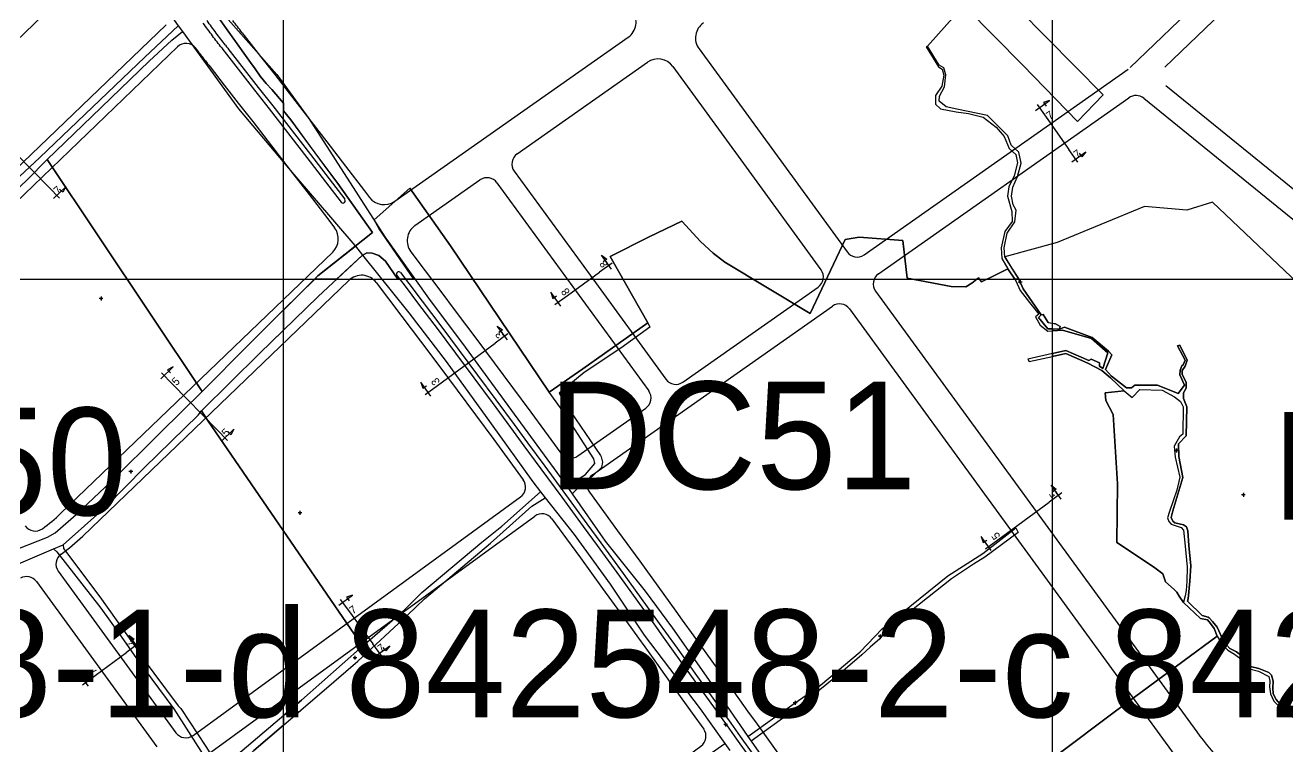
# Model space of a CAD drawing. Extents: x 548357 to 553070, y 1834500 to 1842500.
# Drawn here: x 548832 to 549653, y 1841196 to 1841665 of the extents above; entities that cross this region are included whole.
import ezdxf

# ---------------------------------------------------------------- set-up
doc = ezdxf.new("R2010")
doc.units = 0
for name, color, linetype in [('Level 10', 7, 'Continuous'), ('Level 11', 7, 'Continuous'), ('Level 13', 7, 'Continuous'), ('Level 2', 7, 'Continuous'), ('Level 30', 7, 'Continuous'), ('Level 52', 7, 'Continuous'), ('Level 55', 7, 'Continuous'), ('Level 61', 7, 'Continuous'), ('Level 62', 7, 'Continuous')]:
    doc.layers.add(name, color=color, linetype=linetype)

msp = doc.modelspace()

# ---------------------------------------------------------------- linework, layer by layer
at = {"layer": 'Level 10'}
for p, q in [((548931.44, 1841664.87), (548934.16, 1841661.13)), ((549046.71, 1841521.54), (549051.41, 1841515.65)), ((549184.27, 1841365.25), (549187.67, 1841360.36)), ((549167.14, 1841361.68), (549170.16, 1841357.84)), ((548850.36, 1841324.58), (548856.61, 1841327.19)), ((549332.69, 1841224.36), (549332.75, 1841224.4)), ((549287.01, 1841197.97), (549290.26, 1841193.39)), ((549301.89, 1841202.54), (549303.98, 1841199.56))]:
    msp.add_line(p, q, dxfattribs=at)
for points in [[(548920.56, 1841973.43), (548905.61, 1841948.31), (548883.12, 1841891.22), (548875.48, 1841841.54), (548856.48, 1841773.43), (548858.73, 1841763.49), (548874.21, 1841755.16), (548908.47, 1841712.77), (548928.83, 1841668.45), (548931.44, 1841664.87)], [(548960.63, 1841672.63), (548965.71, 1841667.06), (548995.62, 1841633.22), (549016.37, 1841604.45), (549065.87, 1841527.65), (549094.23, 1841487.71), (549118.19, 1841455.78), (549184.27, 1841365.25)], [(548718.4, 1841458.04), (548724.41, 1841463.05), (548755.73, 1841494.17), (548784.94, 1841525.38), (548798.26, 1841538.75), (548811.81, 1841551.71), (548841.43, 1841579.23), (548895.29, 1841630.46), (548909.68, 1841644.34), (548931.44, 1841664.87)], [(548721.96, 1841454.56), (548725.86, 1841459.69), (548741.67, 1841475.27), (548759.8, 1841492.47), (548783.5, 1841516.86), (548796.98, 1841531.49), (548816.58, 1841548.82), (548833.27, 1841564.56), (548846.16, 1841577.78), (548875.3, 1841605.8), (548912.56, 1841641.89), (548927.35, 1841655.48), (548934.16, 1841661.13)], [(548934.16, 1841661.13), (548970.73, 1841610.9), (549006.75, 1841568.1), (549046.38, 1841521.95), (549046.71, 1841521.54)], [(549477.89, 1841500.37), (549468.99, 1841514.44), (549468.53, 1841520.3), (549470.6, 1841529.98), (549475.53, 1841537.3), (549476.42, 1841545), (549474.55, 1841548.42), (549473.33, 1841554.11), (549474.29, 1841559.88), (549477.19, 1841566.77), (549479.55, 1841575.46), (549478.23, 1841582.52), (549473.23, 1841587.13), (549470.92, 1841593.26), (549464.33, 1841600.08), (549457.66, 1841606.49), (549437.83, 1841610.52), (549430.83, 1841612.14), (549426.34, 1841615.87), (549426.62, 1841619.16), (549429.89, 1841625.23), (549430.66, 1841632.86), (549429.3, 1841637.55), (549426.36, 1841639.13), (549418.84, 1841651.59), (549417.95, 1841651.05), (549425.79, 1841638.06), (549428.28, 1841636.72), (549429.42, 1841632.78), (549428.08, 1841625.48), (549423.87, 1841619.41), (549423.96, 1841613.95), (549427.3, 1841610.91), (549437.39, 1841608.77), (549445.41, 1841607.74), (549454.94, 1841605.42), (549463.33, 1841598.97), (549468.68, 1841592.79), (549471.95, 1841585.11), (549476.11, 1841581.02), (549477.34, 1841575.78), (549475.14, 1841567.33), (549471.64, 1841560.06), (549470.86, 1841554.07), (549473.63, 1841544.06), (549473.78, 1841537.57), (549469.06, 1841531.08), (549466.63, 1841520.34), (549467.1, 1841513.36), (549470.88, 1841506.78), (549475.56, 1841500), (549476.26, 1841498.98), (549478.99, 1841492.65), (549485.09, 1841484.78), (549491.06, 1841477.28), (549488.9, 1841475.59), (549492.1, 1841470.12), (549496.91, 1841466.08), (549500, 1841466.34), (549506.45, 1841466.87), (549525.29, 1841461.37), (549536.06, 1841452.1), (549532.81, 1841441.97), (549530.53, 1841443.48), (549530.49, 1841445.62), (549525.17, 1841447.96), (549523.58, 1841447.07), (549508.72, 1841453.52), (549500, 1841451.55), (549483.99, 1841447.94), (549484.83, 1841446.46), (549500, 1841449.8), (549508.69, 1841451.71), (549522.92, 1841445.4), (549532.01, 1841440.63), (549537.76, 1841435.87), (549546.54, 1841427.36), (549551.88, 1841423.04), (549556.84, 1841428.13), (549571.3, 1841427.7), (549579.42, 1841423.37), (549583.34, 1841420.38), (549585.06, 1841417.04), (549584.82, 1841399.11), (549582.7, 1841397.43), (549579.18, 1841391.42), (549579.72, 1841384.12), (549582.77, 1841371.18), (549580.9, 1841362.69), (549576.11, 1841348.77), (549574.87, 1841344.81), (549575.68, 1841342.28), (549577.13, 1841340.53), (549583.66, 1841338.37), (549585.32, 1841336.72), (549586.39, 1841326.35), (549587.56, 1841312.64), (549587.49, 1841303.6), (549587.06, 1841297.46), (549586.24, 1841294.09), (549585.43, 1841290.67), (549585.12, 1841289.75), (549596.22, 1841279.32), (549600.83, 1841278.43), (549602.72, 1841276.01), (549605.18, 1841272.66), (549607.03, 1841267.79), (549609.75, 1841263.4), (549614, 1841258.76), (549618.42, 1841256.17), (549621, 1841254.07), (549627.22, 1841246.7), (549633.99, 1841245.1), (549640.73, 1841241.49), (549641.38, 1841238.42), (549641.13, 1841234.77), (549641.8, 1841230.31), (549643.87, 1841225.59), (549648.96, 1841220.39), (549652.73, 1841218.43), (549663.29, 1841209.12)], [(548821.11, 1841322.13), (548846.55, 1841332.08), (548851.37, 1841334.99), (548865.22, 1841346.95), (548887.74, 1841368.12), (548919.87, 1841400.37), (548947, 1841426.87), (548977.16, 1841457.38), (549022.37, 1841502.1), (549046.71, 1841521.54)], [(548856.61, 1841327.19), (548884.31, 1841351.97), (548909.64, 1841377.47), (548944.35, 1841411.58), (548946.67, 1841414.35), (548984.33, 1841451.55), (549022.38, 1841488.67), (549051.02, 1841515.43), (549051.41, 1841515.65)], [(549051.41, 1841515.65), (549081.37, 1841478.16), (549105.64, 1841446.41), (549135.01, 1841405.98), (549162.09, 1841368.09), (549167.14, 1841361.68)], [(549477.89, 1841500.37), (549478.07, 1841500), (549481.06, 1841493.69)], [(549477.89, 1841500.37), (549478.07, 1841500), (549481.06, 1841493.69)], [(549481.06, 1841493.69), (549492.72, 1841476.71), (549490.96, 1841475), (549496.96, 1841467.75), (549500, 1841467.62), (549504.63, 1841467.43), (549507.81, 1841468.84), (549525.9, 1841462.08), (549536.55, 1841453.12), (549538.67, 1841450.69), (549534.43, 1841441.24), (549538.43, 1841437.01), (549548.05, 1841429.3), (549551.31, 1841429.36), (549553.51, 1841431.06), (549568.34, 1841431.07), (549581.85, 1841425.55), (549585.87, 1841431.16), (549582.83, 1841437.78), (549583.03, 1841440.72), (549584.12, 1841443.6), (549584.91, 1841444.21), (549586.21, 1841447.42), (549581.31, 1841456.56), (549582.91, 1841457.14), (549587.54, 1841447.28), (549586.32, 1841443.48), (549584.45, 1841440.5), (549584.39, 1841437.93), (549586.96, 1841433), (549586.89, 1841429.15), (549585.15, 1841426), (549585.31, 1841422.46), (549587.41, 1841417.01), (549586.87, 1841398.14), (549581.98, 1841392.94), (549582.21, 1841384.64), (549584.7, 1841370.98), (549578.34, 1841349.28), (549577.13, 1841344.91), (549578.29, 1841342.54), (549579.68, 1841341.45), (549585.23, 1841340.24), (549587.26, 1841338.86), (549588, 1841336.36), (549588.74, 1841326.65), (549589.93, 1841313.52), (549589.39, 1841303.48), (549588.16, 1841291.97), (549587.82, 1841290.44), (549597.29, 1841281.13), (549601.28, 1841280.07), (549601.9, 1841279.78), (549604.12, 1841277.4), (549607.12, 1841273.62), (549611.5, 1841264.06), (549615.42, 1841259.85), (549619.65, 1841257.69), (549622.45, 1841255.38), (549628.82, 1841248.13), (549634.23, 1841246.71), (549640.75, 1841244.21), (549642.5, 1841242.51), (549643.43, 1841238.48), (549643.3, 1841234.15), (549643.56, 1841230.27), (549645.58, 1841226.49), (549650.01, 1841221.2), (549653.26, 1841220.2)], [(549184.27, 1841365.25), (549196.24, 1841372.9), (549202.44, 1841380.04), (549201.73, 1841383.2), (549182.99, 1841412.44), (549172.68, 1841426.44), (549194.64, 1841441.74), (549236.8, 1841471.52), (549238.08, 1841468.86), (549219.34, 1841455.19), (549195.54, 1841439.36), (549179.18, 1841425.84), (549186.49, 1841414.01), (549206.17, 1841385.24), (549206.57, 1841384.53), (549207.38, 1841380.86), (549206.8, 1841377.57), (549198.24, 1841369.4), (549190.21, 1841362.98), (549187.67, 1841360.36)], [(548958.7, 1841181.28), (549011.65, 1841226.06), (549051.22, 1841261.29), (549078.72, 1841284.83), (549089.99, 1841296.21), (549128.9, 1841328.97), (549141.95, 1841339.31), (549167.14, 1841361.68)], [(548960.67, 1841173.4), (548980.64, 1841193.29), (549003.04, 1841212.41), (549014.55, 1841222.48), (549024.81, 1841231.25), (549048.25, 1841251.56), (549080.48, 1841281.52), (549091.65, 1841292.07), (549134.46, 1841328.21), (549161.52, 1841352.28), (549170.16, 1841357.84)], [(549170.16, 1841357.84), (549188.96, 1841333.97), (549212.36, 1841301.58), (549234.5, 1841268.49), (549234.48, 1841268.48), (549270.97, 1841220.6), (549287.01, 1841197.97)], [(549187.67, 1841360.36), (549209.07, 1841329.57), (549235.24, 1841297.09), (549252.95, 1841272.88), (549279.39, 1841235.2), (549301.38, 1841203.26), (549301.89, 1841202.54)], [(549332.75, 1841224.4), (549349.1, 1841235.84), (549374.86, 1841257.68), (549389.31, 1841272.46), (549432.05, 1841307.08), (549454.69, 1841321.51), (549476.09, 1841338.2), (549477.76, 1841335.18), (549456, 1841319.22), (549448.71, 1841314.54), (549434.37, 1841305.02), (549391.72, 1841271.28), (549387.78, 1841266.09), (549381.55, 1841260.52), (549376.14, 1841255.68), (549362.17, 1841243.75), (549344.45, 1841229.39), (549336.1, 1841222.64), (549334.55, 1841221.38), (549331.5, 1841219.33), (549303.98, 1841199.56)], [(548512.43, 1841228.12), (548555.24, 1841232.57), (548579.85, 1841232.26), (548601.82, 1841235.12), (548649.45, 1841237.34), (548695.51, 1841239.04), (548720.42, 1841248.75), (548751.64, 1841269.16), (548805.07, 1841305.84), (548822.99, 1841312.9), (548850.36, 1841324.58)], [(548850.36, 1841324.58), (548852.53, 1841322.68), (548881.06, 1841285.94), (548894.35, 1841267.47), (548904.34, 1841253.29), (548928.69, 1841220.56), (548949.26, 1841188.28), (548955.05, 1841176.18)], [(548856.61, 1841327.19), (548856.77, 1841324.88), (548880.44, 1841293.35), (548906.42, 1841256.66), (548907.95, 1841253.94), (548931.52, 1841222.5), (548933.21, 1841220.82), (548949.48, 1841196.06), (548958.7, 1841181.28)], [(549301.89, 1841202.54), (549319.4, 1841215.06), (549332.69, 1841224.36)], [(549332.69, 1841224.36), (549332.69, 1841224.35), (549332.75, 1841224.4)], [(549049.01, 1841031.57), (549077.2, 1841051.84), (549088.48, 1841059.04), (549105.22, 1841070.27), (549129.05, 1841087.31), (549154.54, 1841104.46), (549180.43, 1841123.11), (549287.01, 1841197.97)], [(549303.98, 1841199.56), (549317.57, 1841180.2), (549346.39, 1841145.19), (549360.8, 1841121.36), (549398.77, 1841067.96), (549434.55, 1841016.72), (549487.98, 1840943.83), (549493.26, 1840936.78), (549497.13, 1840931.39), (549508.39, 1840916.08), (549558.64, 1840850.08), (549590.49, 1840810), (549641.64, 1840748.24), (549643.73, 1840750), (549646.96, 1840746.18), (549644.94, 1840744.38), (549669.51, 1840714.88)]]:
    msp.add_lwpolyline(points, dxfattribs=at)
at = {"layer": 'Level 11'}
for p, q in [((549478.38, 1841498.02), (549477.76, 1841498.02)), ((549479.01, 1841498.65), (549478.38, 1841498.02)), ((549478.38, 1841498.02), (549479.01, 1841497.4)), ((549479.01, 1841499.27), (549479.01, 1841498.65)), ((549479.63, 1841498.02), (549479.01, 1841498.65)), ((549479.01, 1841497.4), (549479.63, 1841498.02)), ((549479.01, 1841497.4), (549479.01, 1841496.77)), ((549480.26, 1841498.02), (549479.63, 1841498.02)), ((548880.68, 1841487.44), (548880.06, 1841487.44)), ((548881.31, 1841488.07), (548880.68, 1841487.44)), ((548880.68, 1841487.44), (548881.31, 1841486.82)), ((548881.31, 1841488.69), (548881.31, 1841488.07)), ((548881.93, 1841487.44), (548881.31, 1841488.07)), ((548881.31, 1841486.82), (548881.93, 1841487.44)), ((548881.31, 1841486.82), (548881.31, 1841486.19)), ((548882.56, 1841487.44), (548881.93, 1841487.44)), ((549182.23, 1841415.94), (549181.61, 1841415.94)), ((549182.86, 1841416.56), (549182.23, 1841415.94)), ((549182.23, 1841415.94), (549182.86, 1841415.31)), ((549182.86, 1841417.19), (549182.86, 1841416.56)), ((549183.48, 1841415.94), (549182.86, 1841416.56)), ((549182.86, 1841415.31), (549183.48, 1841415.94)), ((549182.86, 1841415.31), (549182.86, 1841414.69)), ((549184.11, 1841415.94), (549183.48, 1841415.94)), ((549580.12, 1841388.57), (549579.5, 1841388.57)), ((549580.75, 1841389.2), (549580.12, 1841388.57)), ((549580.12, 1841388.57), (549580.75, 1841387.95)), ((549580.75, 1841389.82), (549580.75, 1841389.2)), ((549581.37, 1841388.57), (549580.75, 1841389.2)), ((549580.75, 1841387.95), (549581.37, 1841388.57)), ((549580.75, 1841387.95), (549580.75, 1841387.32)), ((549582, 1841388.57), (549581.37, 1841388.57)), ((548900.09, 1841374.83), (548899.47, 1841374.83)), ((548900.72, 1841375.45), (548900.09, 1841374.83)), ((548900.09, 1841374.83), (548900.72, 1841374.2)), ((548900.72, 1841376.08), (548900.72, 1841375.45)), ((548901.34, 1841374.83), (548900.72, 1841375.45)), ((548900.72, 1841374.2), (548901.34, 1841374.83)), ((548900.72, 1841374.2), (548900.72, 1841373.58)), ((548901.97, 1841374.83), (548901.34, 1841374.83)), ((549623.53, 1841359.68), (549622.91, 1841359.68)), ((549624.16, 1841360.3), (549623.53, 1841359.68)), ((549623.53, 1841359.68), (549624.16, 1841359.05)), ((549624.16, 1841360.93), (549624.16, 1841360.3)), ((549624.78, 1841359.68), (549624.16, 1841360.3)), ((549624.16, 1841359.05), (549624.78, 1841359.68)), ((549624.16, 1841359.05), (549624.16, 1841358.43)), ((549625.41, 1841359.68), (549624.78, 1841359.68)), ((549010, 1841348.04), (549009.38, 1841348.04)), ((549010.63, 1841348.66), (549010, 1841348.04)), ((549010, 1841348.04), (549010.63, 1841347.41)), ((549010.63, 1841349.29), (549010.63, 1841348.66)), ((549011.25, 1841348.04), (549010.63, 1841348.66)), ((549010.63, 1841347.41), (549011.25, 1841348.04)), ((549010.63, 1841347.41), (549010.63, 1841346.79)), ((549011.88, 1841348.04), (549011.25, 1841348.04)), ((549387.27, 1841267.69), (549386.65, 1841267.69)), ((549387.9, 1841268.31), (549387.27, 1841267.69)), ((549387.27, 1841267.69), (549387.9, 1841267.06)), ((549387.9, 1841268.94), (549387.9, 1841268.31)), ((549388.52, 1841267.69), (549387.9, 1841268.31)), ((549387.9, 1841267.06), (549388.52, 1841267.69)), ((549387.9, 1841267.06), (549387.9, 1841266.44)), ((549389.15, 1841267.69), (549388.52, 1841267.69)), ((548905.56, 1841253.39), (548904.93, 1841253.39)), ((548906.18, 1841254.01), (548905.56, 1841253.39)), ((548905.56, 1841253.39), (548906.18, 1841252.76)), ((548906.18, 1841254.64), (548906.18, 1841254.01)), ((548906.81, 1841253.39), (548906.18, 1841254.01)), ((548906.18, 1841252.76), (548906.81, 1841253.39)), ((548906.18, 1841252.76), (548906.18, 1841252.14)), ((548907.43, 1841253.39), (548906.81, 1841253.39)), ((549045.76, 1841253.75), (549045.14, 1841253.75)), ((549046.39, 1841254.37), (549045.76, 1841253.75)), ((549045.76, 1841253.75), (549046.39, 1841253.12)), ((549046.39, 1841255), (549046.39, 1841254.37)), ((549047.01, 1841253.75), (549046.39, 1841254.37)), ((549046.39, 1841253.12), (549047.01, 1841253.75)), ((549046.39, 1841253.12), (549046.39, 1841252.5)), ((549047.64, 1841253.75), (549047.01, 1841253.75)), ((549332.08, 1841224.37), (549331.46, 1841224.37)), ((549332.71, 1841224.99), (549332.08, 1841224.37)), ((549332.08, 1841224.37), (549332.71, 1841223.74)), ((549332.71, 1841225.62), (549332.71, 1841224.99)), ((549333.33, 1841224.37), (549332.71, 1841224.99)), ((549332.71, 1841223.74), (549333.33, 1841224.37)), ((549332.71, 1841223.74), (549332.71, 1841223.12)), ((549333.96, 1841224.37), (549333.33, 1841224.37)), ((549286.82, 1841210.24), (549286.19, 1841210.24)), ((549287.44, 1841210.87), (549286.82, 1841210.24)), ((549286.82, 1841210.24), (549287.44, 1841209.62)), ((549287.44, 1841211.49), (549287.44, 1841210.87)), ((549288.07, 1841210.24), (549287.44, 1841210.87)), ((549287.44, 1841209.62), (549288.07, 1841210.24)), ((549287.44, 1841209.62), (549287.44, 1841208.99)), ((549288.69, 1841210.24), (549288.07, 1841210.24))]:
    msp.add_line(p, q, dxfattribs=at)
for centre in [(549479.01, 1841498.02), (548881.31, 1841487.44), (549182.86, 1841415.94), (549580.75, 1841388.57), (548900.72, 1841374.83), (549624.16, 1841359.68), (549010.63, 1841348.04), (549387.9, 1841267.69), (548906.18, 1841253.39), (549046.39, 1841253.75), (549332.71, 1841224.37), (549287.44, 1841210.24)]:
    msp.add_circle(centre, 0.15, dxfattribs=at)
at = {"layer": 'Level 13'}
for points in [[(549489.03, 1841609.78), (549498.12, 1841616.22)], [(549490.05, 1841613.6), (549495.9, 1841605.34)], [(549498.12, 1841616.22), (549494.17, 1841614.91), (549495.81, 1841612.59)], [(549495.9, 1841605.34), (549510.72, 1841584.38)], [(549516.57, 1841576.11), (549510.72, 1841584.38)], [(548825.7, 1841582.05), (548847.26, 1841559.94)], [(549512.63, 1841576.43), (549521.72, 1841582.86)], [(549521.72, 1841582.86), (549519.17, 1841579.57), (549517.53, 1841581.88)], [(548854.32, 1841552.69), (548847.26, 1841559.94)], [(548850.38, 1841552.38), (548858.35, 1841560.16)], [(548858.35, 1841560.16), (548856.35, 1841556.51), (548854.37, 1841558.54)], [(549213.6, 1841510.47), (549205.42, 1841504.51)], [(549213.34, 1841506.52), (549206.79, 1841515.53)], [(549206.79, 1841515.53), (549210.11, 1841513.02), (549207.82, 1841511.35)], [(549184.67, 1841489.39), (549205.42, 1841504.51)], [(549180.32, 1841482.47), (549173.76, 1841491.47)], [(549173.76, 1841491.47), (549175.12, 1841487.53), (549177.42, 1841489.2)], [(549176.49, 1841483.43), (549184.67, 1841489.39)], [(549145.59, 1841460.48), (549139, 1841469.46)], [(549139, 1841469.46), (549142.34, 1841466.97), (549140.05, 1841465.3)], [(549145.83, 1841464.43), (549137.67, 1841458.44)], [(549100.18, 1841430.93), (549137.67, 1841458.44)], [(548920.23, 1841435.13), (548928.2, 1841442.9)], [(548920.64, 1841439.06), (548927.7, 1841431.81)], [(548928.2, 1841442.9), (548924.5, 1841441), (548926.48, 1841438.97)], [(548927.7, 1841431.81), (548956.53, 1841402.25)], [(549095.86, 1841423.99), (549089.27, 1841432.97)], [(549089.27, 1841432.97), (549090.64, 1841429.04), (549092.93, 1841430.72)], [(549092.02, 1841424.94), (549100.18, 1841430.93)], [(548963.6, 1841395), (548956.53, 1841402.25)], [(548959.65, 1841394.69), (548967.63, 1841402.46)], [(548967.63, 1841402.46), (548965.63, 1841398.82), (548963.65, 1841400.85)], [(549505.76, 1841357), (549499.17, 1841365.98)], [(549499.17, 1841365.98), (549502.51, 1841363.49), (549500.22, 1841361.81)], [(549464.55, 1841330.53), (549497.84, 1841354.96)], [(549506, 1841360.95), (549497.84, 1841354.96)], [(549460.23, 1841323.59), (549453.64, 1841332.56)], [(549453.64, 1841332.56), (549455.01, 1841328.64), (549457.3, 1841330.31)], [(549456.39, 1841324.54), (549464.55, 1841330.53)], [(549035.84, 1841287.87), (549044.82, 1841294.45)], [(549036.79, 1841291.7), (549042.78, 1841283.54)], [(549044.82, 1841294.45), (549040.89, 1841293.08), (549042.57, 1841290.79)], [(549042.78, 1841283.54), (549057.97, 1841262.84)], [(548906.01, 1841259.43), (548899.43, 1841268.41)], [(548899.43, 1841268.41), (548902.76, 1841265.92), (548900.47, 1841264.24)], [(548877.4, 1841242.2), (548898.1, 1841257.39)], [(548906.26, 1841263.38), (548898.1, 1841257.39)], [(549063.96, 1841254.68), (549057.97, 1841262.84)], [(549060.01, 1841254.93), (549068.99, 1841261.51)], [(549068.99, 1841261.51), (549066.5, 1841258.18), (549064.83, 1841260.47)], [(548873.07, 1841235.26), (548866.48, 1841244.23)], [(548866.48, 1841244.23), (548867.86, 1841240.31), (548870.14, 1841241.98)], [(548869.24, 1841236.21), (548877.4, 1841242.2)]]:
    msp.add_lwpolyline(points, dxfattribs=at)
at = {"layer": 'Level 2'}
for p, q in [((549429.42, 1841632.78), (549428.08, 1841625.48)), ((549426.34, 1841615.87), (549426.62, 1841619.16)), ((549423.96, 1841613.95), (549427.3, 1841610.91)), ((549430.83, 1841612.14), (549426.34, 1841615.87)), ((549427.3, 1841610.91), (549437.39, 1841608.77)), ((549437.83, 1841610.52), (549430.83, 1841612.14)), ((549437.39, 1841608.77), (549445.41, 1841607.74)), ((549470.92, 1841593.26), (549464.33, 1841600.08)), ((549463.33, 1841598.97), (549468.68, 1841592.79)), ((549477.19, 1841566.77), (549479.55, 1841575.46)), ((549479.55, 1841575.46), (549478.23, 1841582.52)), ((549476.42, 1841545), (549474.55, 1841548.42)), ((549475.53, 1841537.3), (549476.42, 1841545)), ((549470.6, 1841529.98), (549475.53, 1841537.3)), ((549492.72, 1841476.71), (549481.06, 1841493.69)), ((549490.96, 1841475), (549492.72, 1841476.71)), ((549496.96, 1841467.75), (549490.96, 1841475)), ((549492.1, 1841470.12), (549496.91, 1841466.08)), ((549500, 1841467.62), (549496.96, 1841467.75)), ((549504.63, 1841467.43), (549500, 1841467.62)), ((549581.31, 1841456.56), (549586.21, 1841447.42)), ((549500, 1841451.55), (549483.99, 1841447.94)), ((549530.53, 1841443.48), (549530.49, 1841445.62)), ((549584.91, 1841444.21), (549584.12, 1841443.6)), ((549586.21, 1841447.42), (549584.91, 1841444.21)), ((549586.32, 1841443.48), (549587.54, 1841447.28)), ((549537.76, 1841435.87), (549546.54, 1841427.36)), ((549584.39, 1841437.93), (549584.45, 1841440.5)), ((549584.45, 1841440.5), (549586.32, 1841443.48)), ((549553.51, 1841431.06), (549551.31, 1841429.36)), ((549546.54, 1841427.36), (549551.88, 1841423.04)), ((549579.42, 1841423.37), (549583.34, 1841420.38)), ((549583.34, 1841420.38), (549585.06, 1841417.04)), ((549582.7, 1841397.43), (549579.18, 1841391.42)), ((549581.98, 1841392.94), (549586.87, 1841398.14)), ((549579.18, 1841391.42), (549579.72, 1841384.12)), ((549582.21, 1841384.64), (549581.98, 1841392.94)), ((549575.68, 1841342.28), (549577.13, 1841340.53)), ((549577.13, 1841340.53), (549583.66, 1841338.37)), ((549585.23, 1841340.24), (549579.68, 1841341.45)), ((549588.74, 1841326.65), (549588, 1841336.36)), ((549587.56, 1841312.64), (549587.49, 1841303.6)), ((549587.49, 1841303.6), (549587.06, 1841297.46)), ((549585.12, 1841289.75), (549596.22, 1841279.32)), ((549596.22, 1841279.32), (549600.83, 1841278.43)), ((549600.83, 1841278.43), (549602.72, 1841276.01)), ((549602.72, 1841276.01), (549605.18, 1841272.66)), ((549605.18, 1841272.66), (549607.03, 1841267.79)), ((549642.5, 1841242.51), (549640.75, 1841244.21)), ((549643.43, 1841238.48), (549642.5, 1841242.51)), ((549653.26, 1841220.2), (549650.01, 1841221.2))]:
    msp.add_line(p, q, dxfattribs=at)
for points in [[(549426.62, 1841619.16), (549429.89, 1841625.23), (549430.66, 1841632.86), (549429.3, 1841637.55), (549426.36, 1841639.13), (549418.84, 1841651.59), (549417.95, 1841651.05), (549425.79, 1841638.06), (549428.28, 1841636.72), (549429.42, 1841632.78)], [(549428.08, 1841625.48), (549423.87, 1841619.41), (549423.96, 1841613.95)], [(549464.33, 1841600.08), (549457.66, 1841606.49), (549437.83, 1841610.52)], [(549445.41, 1841607.74), (549454.94, 1841605.42), (549463.33, 1841598.97)], [(549468.68, 1841592.79), (549471.95, 1841585.11), (549476.11, 1841581.02), (549477.34, 1841575.78), (549475.14, 1841567.33)], [(549478.23, 1841582.52), (549473.23, 1841587.13), (549470.92, 1841593.26)], [(549475.14, 1841567.33), (549471.64, 1841560.06), (549470.86, 1841554.07), (549473.63, 1841544.06), (549473.78, 1841537.57), (549469.06, 1841531.08), (549466.63, 1841520.34), (549467.1, 1841513.36)], [(549474.55, 1841548.42), (549473.33, 1841554.11), (549474.29, 1841559.88), (549477.19, 1841566.77)], [(549477.89, 1841500.37), (549468.99, 1841514.44), (549468.53, 1841520.3), (549470.6, 1841529.98)], [(549467.1, 1841513.36), (549470.88, 1841506.78), (549475.56, 1841500)], [(549475.56, 1841500), (549476.26, 1841498.98), (549478.99, 1841492.65)], [(549481.06, 1841493.69), (549478.07, 1841500), (549477.89, 1841500.37)], [(549478.99, 1841492.65), (549485.09, 1841484.78), (549491.06, 1841477.28)], [(549491.06, 1841477.28), (549488.9, 1841475.59), (549492.1, 1841470.12)], [(549525.9, 1841462.08), (549507.81, 1841468.84), (549504.63, 1841467.43)], [(549496.91, 1841466.08), (549500, 1841466.34), (549506.45, 1841466.87), (549525.29, 1841461.37)], [(549525.29, 1841461.37), (549536.06, 1841452.1), (549532.81, 1841441.97), (549530.53, 1841443.48)], [(549551.31, 1841429.36), (549548.05, 1841429.3), (549538.43, 1841437.01), (549534.43, 1841441.24), (549538.67, 1841450.69), (549536.55, 1841453.12), (549525.9, 1841462.08)], [(549523.58, 1841447.07), (549508.72, 1841453.52), (549500, 1841451.55)], [(549587.54, 1841447.28), (549582.91, 1841457.14), (549581.31, 1841456.56)], [(549483.99, 1841447.94), (549484.83, 1841446.46), (549500, 1841449.8)], [(549500, 1841449.8), (549508.69, 1841451.71), (549522.92, 1841445.4), (549532.01, 1841440.63), (549537.76, 1841435.87)], [(549530.49, 1841445.62), (549525.17, 1841447.96), (549523.58, 1841447.07)], [(549584.12, 1841443.6), (549583.03, 1841440.72), (549582.83, 1841437.78), (549585.87, 1841431.16), (549581.85, 1841425.55), (549568.34, 1841431.07), (549553.51, 1841431.06)], [(549585.31, 1841422.46), (549585.15, 1841426), (549586.89, 1841429.15), (549586.96, 1841433), (549584.39, 1841437.93)], [(549551.88, 1841423.04), (549556.84, 1841428.13), (549571.3, 1841427.7), (549579.42, 1841423.37)], [(549586.87, 1841398.14), (549587.41, 1841417.01), (549585.31, 1841422.46)], [(549585.06, 1841417.04), (549584.82, 1841399.11), (549582.7, 1841397.43)], [(549579.72, 1841384.12), (549582.77, 1841371.18), (549580.9, 1841362.69), (549576.11, 1841348.77)], [(549579.68, 1841341.45), (549578.29, 1841342.54), (549577.13, 1841344.91), (549578.34, 1841349.28), (549584.7, 1841370.98), (549582.21, 1841384.64)], [(549576.11, 1841348.77), (549574.87, 1841344.81), (549575.68, 1841342.28)], [(549583.66, 1841338.37), (549585.32, 1841336.72), (549586.39, 1841326.35), (549587.56, 1841312.64)], [(549588, 1841336.36), (549587.26, 1841338.86), (549585.23, 1841340.24)], [(549589.39, 1841303.48), (549589.93, 1841313.52), (549588.74, 1841326.65)], [(549587.06, 1841297.46), (549586.24, 1841294.09), (549585.43, 1841290.67), (549585.12, 1841289.75)], [(549601.28, 1841280.07), (549597.29, 1841281.13), (549587.82, 1841290.44), (549588.16, 1841291.97), (549589.39, 1841303.48)], [(549604.12, 1841277.4), (549601.9, 1841279.78), (549601.28, 1841280.07)], [(549619.65, 1841257.69), (549615.42, 1841259.85), (549611.5, 1841264.06), (549607.12, 1841273.62), (549604.12, 1841277.4)], [(549607.03, 1841267.79), (549609.75, 1841263.4), (549614, 1841258.76), (549618.42, 1841256.17)], [(549618.42, 1841256.17), (549621, 1841254.07), (549627.22, 1841246.7)], [(549628.82, 1841248.13), (549622.45, 1841255.38), (549619.65, 1841257.69)], [(549640.75, 1841244.21), (549634.23, 1841246.71), (549628.82, 1841248.13)], [(549627.22, 1841246.7), (549633.99, 1841245.1), (549640.73, 1841241.49), (549641.38, 1841238.42)], [(549641.38, 1841238.42), (549641.13, 1841234.77), (549641.8, 1841230.31)], [(549643.56, 1841230.27), (549643.3, 1841234.15), (549643.43, 1841238.48)], [(549641.8, 1841230.31), (549643.87, 1841225.59), (549648.96, 1841220.39)], [(549650.01, 1841221.2), (549645.58, 1841226.49), (549643.56, 1841230.27)], [(549648.96, 1841220.39), (549652.73, 1841218.43), (549663.29, 1841209.12), (549666.04, 1841206.53), (549671.62, 1841200.51), (549674.98, 1841199.52), (549677.77, 1841196.96)]]:
    msp.add_lwpolyline(points, dxfattribs=at)
at = {"layer": 'Level 30'}
for p, q in [((548689.27, 1841523.4), (548897.26, 1841723.46)), ((549550.63, 1841637.78), (549637.27, 1841721.15)), ((549573.17, 1841637.96), (549648.49, 1841710.44)), ((548736.67, 1841485.75), (548923.56, 1841665.52)), ((548744.31, 1841471.58), (548931.01, 1841651.17)), ((549072.3, 1841550.65), (549224.16, 1841657.43)), ((549270.17, 1841649.8), (549366.41, 1841517.7)), ((549151.84, 1841581.52), (549236.56, 1841641.09)), ((549377.48, 1841515.86), (549549.21, 1841636.61)), ((549573.67, 1841625.98), (549750.49, 1841482.34)), ((549386.83, 1841503.49), (549549.69, 1841618)), ((549559.34, 1841617.66), (550232.2, 1841071.03)), ((549085.45, 1841534.84), (549127.71, 1841564.55)), ((549138.78, 1841562.72), (549237.42, 1841427.33)), ((548855.15, 1841347.69), (549031.93, 1841517.55)), ((548869.36, 1841332.9), (549042.42, 1841499.19)), ((549259.69, 1841433.04), (549347.62, 1841494.87)), ((549384.97, 1841492.23), (549593.86, 1841205.51)), ((549200.81, 1841372.7), (549356.97, 1841482.49)), ((549368.04, 1841480.66), (549580.94, 1841188.43)), ((549191.37, 1841385.01), (549235.55, 1841416.07)), ((548941.17, 1841203.2), (549154.07, 1841358.31)), ((548950.3, 1841190.68), (549163.29, 1841345.85)), ((548853.49, 1841309.97), (548930, 1841204.96)), ((548839.21, 1841303.25), (548917.47, 1841195.83)), ((549059, 1841041.47), (549271.41, 1841196.22))]:
    msp.add_line(p, q, dxfattribs=at)
for points in [[(548975.91, 1841656.5), (548985.06, 1841644.75), (548994.2, 1841633.04), (549003.59, 1841620.99), (549028.11, 1841589.33), (549040.33, 1841573.46), (549052.52, 1841557.56), (549055.86, 1841553.19)], [(548962.89, 1841646.37), (548972.04, 1841634.61), (548981.18, 1841622.9), (548990.56, 1841610.87), (549015.05, 1841579.25), (549027.25, 1841563.4), (549037.42, 1841550.13)], [(548965.26, 1841648.21), (548974.41, 1841636.45), (548983.55, 1841624.75), (548992.93, 1841612.71), (549017.43, 1841581.08), (549029.63, 1841565.23), (549039.81, 1841551.96)], [(548952.24, 1841638.08), (548961.39, 1841626.31), (548970.53, 1841614.6), (548979.9, 1841602.58), (549004.37, 1841571), (549016.54, 1841555.18), (549028.7, 1841539.33), (549033.16, 1841533.49)], [(549253.16, 1841638.34), (549299.1, 1841575.28), (549349.48, 1841506.12)], [(549149.98, 1841570.27), (549199.3, 1841502.57), (549248.62, 1841434.88)], [(549082.79, 1841517.79), (549092.17, 1841505.39), (549100.95, 1841493.73), (549112.98, 1841477.72), (549124.98, 1841461.68), (549136.94, 1841445.61), (549148.87, 1841429.52), (549160.77, 1841413.41), (549169.57, 1841401.45), (549180.32, 1841386.82)], [(549073.7, 1841502.45), (549079, 1841495.45), (549087.77, 1841483.81), (549099.78, 1841467.82), (549111.75, 1841451.81), (549123.7, 1841435.77), (549135.61, 1841419.71), (549147.49, 1841403.62), (549156.28, 1841391.68), (549167.38, 1841376.56), (549180.86, 1841358.21), (549194.83, 1841339.14), (549203.91, 1841326.68), (549218.35, 1841306.8), (549230.07, 1841290.59), (549241.75, 1841274.36), (549245.84, 1841268.66), (549253.41, 1841258.11), (549265.06, 1841241.86), (549276.72, 1841225.61), (549288.37, 1841209.35), (549294.49, 1841200.82), (549311.69, 1841176.85)], [(549076.1, 1841504.26), (549081.39, 1841497.25), (549090.16, 1841485.62), (549102.18, 1841469.62), (549114.16, 1841453.6), (549126.1, 1841437.56), (549138.02, 1841421.49), (549149.9, 1841405.4), (549158.69, 1841393.46), (549169.8, 1841378.34), (549183.28, 1841359.99), (549197.25, 1841340.91), (549206.34, 1841328.45), (549220.78, 1841308.56), (549232.5, 1841292.35), (549244.18, 1841276.11), (549248.28, 1841270.41), (549255.84, 1841259.86), (549267.5, 1841243.61), (549279.16, 1841227.36), (549290.81, 1841211.1), (549296.93, 1841202.57), (549314.12, 1841178.6)], [(549060.3, 1841497.78), (549068.23, 1841487.31), (549076.98, 1841475.7), (549088.97, 1841459.73), (549100.93, 1841443.74), (549112.86, 1841427.72), (549124.76, 1841411.68), (549136.62, 1841395.61), (549145.4, 1841383.69), (549155.81, 1841369.51)], [(549198.96, 1841361.43), (549208.15, 1841348.88), (549217.25, 1841336.39), (549231.72, 1841316.48), (549243.45, 1841300.24), (549255.15, 1841283.99), (549259.25, 1841278.28), (549266.82, 1841267.73), (549278.47, 1841251.48), (549290.13, 1841235.22), (549301.78, 1841218.97), (549307.9, 1841210.44), (549325.09, 1841186.47), (549336.75, 1841170.21), (549348.4, 1841153.96), (549360.06, 1841137.71), (549371.72, 1841121.46), (549383.37, 1841105.2), (549389.97, 1841096), (549399.43, 1841082.82), (549411.43, 1841066.15)], [(549174.46, 1841344.11), (549183.93, 1841331.18), (549193, 1841318.74), (549207.42, 1841298.88), (549219.12, 1841282.69), (549230.79, 1841266.48), (549234.87, 1841260.79), (549242.44, 1841250.24), (549254.09, 1841233.99), (549265.75, 1841217.74), (549273.2, 1841207.34)]]:
    msp.add_lwpolyline(points, dxfattribs=at)
for centre, radius, start, end in [((549217.25, 1841667.24), 12, 305.11106, 36.07486), ((399010.88, 1731627.97), 185982.64, 36.2717752, 36.2748957), ((399010.88, 1731627.97), 185985.64, 36.2717883, 36.2748957), ((548474.44, 1841285.26), 623.87, 36.9584, 37.87016), ((549279.87, 1841656.87), 12, 125.11106, 216.07486), ((548474.44, 1841285.26), 607.37, 36.9584, 37.89173), ((548474.44, 1841285.26), 610.37, 36.9584, 37.88774), ((549211.57, 1841839.89), 298.61, 216.9584, 217.88973), ((548936.55, 1841645.4), 8, 37.93063, 133.88749), ((548474.44, 1841285.26), 593.87, 36.9584, 37.93063), ((549211.57, 1841839.89), 315.11, 216.9584, 217.88973), ((549211.57, 1841839.89), 312.11, 216.9584, 217.88973), ((549211.57, 1841839.89), 328.61, 216.9584, 217.88973), ((549243.46, 1841631.27), 12, 36.07486, 125.11106), ((549554.29, 1841611.45), 8, 50.90998, 125.11106), ((549156.45, 1841574.98), 8, 125.11106, 216.07486), ((549132.31, 1841558.01), 8, 36.07486, 125.11106), ((549038.62, 1841551.04), 1.5, 217.48027, 37.48027), ((549065.4, 1841560.47), 12, 217.36336, 305.11106), ((549092.36, 1841525.03), 12, 125.11106, 217.11647), ((549023.62, 1841526.2), 12, 313.85695, 37.36336), ((549372.88, 1841522.41), 8, 216.07486, 305.11106), ((549050.73, 1841490.54), 12, 37.11647, 133.85695), ((549074.9, 1841503.35), 1.5, 37.11647, 217.11647), ((549343.02, 1841501.41), 8, 305.11106, 36.07486), ((549391.43, 1841496.95), 8, 125.11106, 216.07486), ((549361.57, 1841475.95), 8, 36.07486, 125.11106), ((549255.08, 1841439.59), 8, 216.07486, 305.11106), ((549230.95, 1841422.62), 8, 305.11106, 36.07486), ((549186.77, 1841391.55), 8, 216.30137, 305.11106), ((549205.41, 1841366.16), 8, 125.11106, 216.20973), ((549149.36, 1841364.78), 8, 306.07486, 36.30137), ((548779.11, 1841426.82), 109.75, 305.68639, 313.85695), ((549168, 1841339.38), 8, 36.20973, 126.07486), ((548838.47, 1841344.18), 8, 216.07486, 305.68639), ((548779.11, 1841426.82), 130.25, 305.78895, 313.85695), ((548859.96, 1841314.68), 8, 125.78895, 216.07486), ((548832.75, 1841298.54), 8, 36.07486, 118.83413), ((549266.7, 1841202.68), 8, 306.07486, 35.6446), ((548936.46, 1841209.67), 8, 216.07486, 306.07486), ((549755.51, 1841323.27), 200, 216.07486, 231.54374)]:
    msp.add_arc(centre, radius, start, end, dxfattribs=at)
at = {"layer": 'Level 52'}
for p, q in [((549418.84, 1841651.59), (549436.84, 1841671.79)), ((549000, 1841609.42), (549000, 1841614.57)), ((549000, 1841614.57), (549000, 1841609.42)), ((549004.76, 1841603.74), (549000, 1841609.42)), ((549000, 1841609.42), (549004.76, 1841603.74)), ((548846.16, 1841577.78), (548947, 1841426.87)), ((548947, 1841426.87), (548846.16, 1841577.78)), ((549365.11, 1841525.88), (549374.33, 1841527.31)), ((549374.33, 1841527.31), (549365.11, 1841525.88)), ((549108.55, 1841521.69), (549172.68, 1841426.44)), ((549172.68, 1841426.44), (549108.55, 1841521.69)), ((549342.47, 1841477.6), (549365.11, 1841525.88)), ((549365.11, 1841525.88), (549342.47, 1841477.6)), ((549020.25, 1841500), (549022.37, 1841502.1)), ((549022.37, 1841502.1), (549020.25, 1841500)), ((549453.93, 1841498.32), (549463.11, 1841502.91)), ((549463.11, 1841502.91), (549453.93, 1841498.32)), ((549463.11, 1841502.91), (549470.88, 1841506.78)), ((549470.88, 1841506.78), (549463.11, 1841502.91)), ((549470.88, 1841506.78), (549475.56, 1841500)), ((549475.56, 1841500), (549470.88, 1841506.78)), ((549000, 1841479.97), (549020.25, 1841500)), ((549020.25, 1841500), (549000, 1841479.97)), ((549020.25, 1841500), (549034.51, 1841500)), ((549034.51, 1841500), (549020.25, 1841500)), ((549074.25, 1841500), (549084.76, 1841500)), ((549084.76, 1841500), (549074.25, 1841500)), ((549443.75, 1841494.93), (549447.48, 1841497.33)), ((549447.48, 1841497.33), (549443.75, 1841494.93)), ((549447.48, 1841497.33), (549452.01, 1841500.84)), ((549452.01, 1841500.84), (549447.48, 1841497.33)), ((549452.01, 1841500.84), (549453.93, 1841498.32)), ((549453.93, 1841498.32), (549452.01, 1841500.84)), ((549475.56, 1841500), (549478.07, 1841500)), ((549478.07, 1841500), (549475.56, 1841500)), ((548977.16, 1841457.38), (549000, 1841479.97)), ((549000, 1841479.97), (548977.16, 1841457.38)), ((549000, 1841479.97), (549000, 1841466.84)), ((549000, 1841466.84), (549000, 1841479.97)), ((549497.55, 1841471.78), (549497.47, 1841471.7)), ((549497.67, 1841471.66), (549497.55, 1841471.78)), ((549000, 1841466.84), (548984.33, 1841451.55)), ((548984.33, 1841451.55), (549000, 1841466.84)), ((549500, 1841466.34), (549500, 1841467.62)), ((549500, 1841467.62), (549504.63, 1841467.43)), ((549504.63, 1841467.43), (549500, 1841467.62)), ((549500, 1841467.62), (549500, 1841466.34)), ((548947, 1841426.87), (548977.16, 1841457.38)), ((548977.16, 1841457.38), (548947, 1841426.87)), ((548984.33, 1841451.55), (548946.67, 1841414.35)), ((548946.67, 1841414.35), (548984.33, 1841451.55)), ((549500, 1841449.8), (549500, 1841451.55)), ((549500, 1841451.55), (549500, 1841449.8)), ((549541.79, 1841328.77), (549542.29, 1841366.77)), ((549542.29, 1841366.77), (549541.79, 1841328.77)), ((549051.22, 1841261.29), (549011.65, 1841226.06)), ((549011.65, 1841226.06), (549051.22, 1841261.29)), ((549011.65, 1841226.06), (549000, 1841216.19)), ((549000, 1841216.19), (549011.65, 1841226.06)), ((549000, 1841216.19), (549000, 1841209.82)), ((549000, 1841209.82), (549000, 1841216.19)), ((549000, 1841209.82), (548980.64, 1841193.29)), ((548980.64, 1841193.29), (549000, 1841209.82))]:
    msp.add_line(p, q, dxfattribs=at)
for points in [[(549443.74, 1841676.75), (549480.83, 1841639.16), (549516.2, 1841602.63), (549533.02, 1841619.97)], [(549533.02, 1841619.97), (549477.74, 1841675.96)], [(548955.47, 1841673.16), (548955.76, 1841672.75), (548978.43, 1841640.87), (548981.62, 1841636.74)], [(549000, 1841614.57), (548992.38, 1841623.43), (548988.6, 1841627.3), (548984.69, 1841632.17), (548981.62, 1841636.74), (548978.43, 1841640.87), (548955.9, 1841672.56)], [(549478.07, 1841500), (549477.89, 1841500.37), (549468.99, 1841514.44), (549468.53, 1841520.3), (549470.6, 1841529.98), (549475.53, 1841537.3), (549476.42, 1841545), (549474.55, 1841548.42), (549473.33, 1841554.11), (549474.29, 1841559.88), (549477.19, 1841566.77), (549479.55, 1841575.46), (549478.23, 1841582.52), (549473.23, 1841587.13), (549470.92, 1841593.26), (549464.33, 1841600.08), (549457.66, 1841606.49), (549437.83, 1841610.52), (549430.83, 1841612.14), (549426.34, 1841615.87), (549426.62, 1841619.16), (549429.89, 1841625.23), (549430.66, 1841632.86), (549429.3, 1841637.55), (549426.36, 1841639.13), (549418.84, 1841651.59)], [(548981.62, 1841636.74), (548984.69, 1841632.17), (548988.6, 1841627.3), (548992.38, 1841623.43), (549000, 1841614.57)], [(549035.35, 1841562.35), (549026.54, 1841574.04), (549004.76, 1841603.74)], [(549004.76, 1841603.74), (549017.73, 1841585.73), (549035.35, 1841562.35)], [(548816.58, 1841548.82), (548833.27, 1841564.56), (548846.16, 1841577.78)], [(548846.16, 1841577.78), (548833.27, 1841564.56), (548816.58, 1841548.82)], [(549022.37, 1841502.1), (549040.06, 1841516.22), (549057.75, 1841530.35), (549035.35, 1841562.35)], [(549035.35, 1841562.35), (549057.75, 1841530.35), (549022.37, 1841502.1)], [(549058.92, 1841538.54), (549082.03, 1841559.18), (549108.55, 1841521.69)], [(549082.03, 1841559.18), (549058.92, 1841538.54)], [(549108.55, 1841521.69), (549082.03, 1841559.18)], [(549716.3, 1841442.44), (549672.28, 1841485.23), (549638.2, 1841517.69), (549604.11, 1841550.15), (549587.41, 1841544.96), (549559.79, 1841547.24), (549503.11, 1841523.86), (549468.99, 1841514.44), (549473.44, 1841507.4), (549477.89, 1841500.37), (549481.06, 1841493.69), (549492.72, 1841476.71), (549494.03, 1841477.04), (549497.25, 1841471.74), (549502.03, 1841470.85), (549504.98, 1841469.19), (549504.63, 1841467.43)], [(549084.76, 1841500), (549062.19, 1841532.72), (549058.92, 1841538.54)], [(549058.92, 1841538.54), (549062.19, 1841532.72), (549084.76, 1841500)], [(549236.8, 1841471.52), (549212.43, 1841514.83), (549237.7, 1841527.54), (549258.96, 1841537.78), (549271.13, 1841524.49), (549279.33, 1841516.96)], [(549279.33, 1841516.96), (549271.13, 1841524.49), (549258.96, 1841537.78), (549237.7, 1841527.54), (549212.43, 1841514.83), (549236.8, 1841471.52)], [(549374.33, 1841527.31), (549402.6, 1841525.12), (549405.44, 1841500.75), (549434.06, 1841495.18), (549443.75, 1841494.93)], [(549443.75, 1841494.93), (549434.06, 1841495.18), (549405.44, 1841500.75), (549402.6, 1841525.12), (549374.33, 1841527.31)], [(549034.51, 1841500), (549051.02, 1841515.43), (549054.04, 1841517.14), (549057.61, 1841516.92), (549061.87, 1841515.39), (549066.18, 1841511.72), (549074.25, 1841500)], [(549074.25, 1841500), (549066.18, 1841511.72), (549061.87, 1841515.39), (549057.61, 1841516.92), (549054.04, 1841517.14), (549051.02, 1841515.43), (549034.51, 1841500)], [(549279.33, 1841516.96), (549286.93, 1841511.17), (549342.47, 1841477.6)], [(549342.47, 1841477.6), (549286.93, 1841511.17), (549279.33, 1841516.96)], [(549492.72, 1841476.71), (549481.06, 1841493.69), (549478.07, 1841500)], [(549497.47, 1841471.7), (549497.25, 1841471.74), (549494.03, 1841477.04), (549492.72, 1841476.71)], [(549172.68, 1841426.44), (549194.64, 1841441.74), (549236.8, 1841471.52)], [(549236.8, 1841471.52), (549194.64, 1841441.74), (549172.68, 1841426.44)], [(549500, 1841471.23), (549497.67, 1841471.66)], [(549504.63, 1841467.43), (549504.98, 1841469.19), (549502.03, 1841470.85), (549500, 1841471.23)], [(549500, 1841451.55), (549508.72, 1841453.52), (549523.58, 1841447.07), (549525.17, 1841447.96), (549530.49, 1841445.62), (549530.53, 1841443.48), (549532.81, 1841441.97), (549536.06, 1841452.1), (549525.29, 1841461.37), (549506.45, 1841466.87), (549500, 1841466.34)], [(549500, 1841466.34), (549506.45, 1841466.87), (549525.29, 1841461.37), (549536.06, 1841452.1), (549532.81, 1841441.97), (549530.53, 1841443.48), (549530.49, 1841445.62), (549525.17, 1841447.96), (549523.58, 1841447.07), (549508.72, 1841453.52), (549500, 1841451.55)], [(549546.54, 1841427.36), (549537.76, 1841435.87), (549532.01, 1841440.63), (549522.92, 1841445.4), (549508.69, 1841451.71), (549500, 1841449.8)], [(549500, 1841449.8), (549508.69, 1841451.71), (549522.92, 1841445.4), (549532.01, 1841440.63), (549537.76, 1841435.87), (549546.54, 1841427.36)], [(549542.29, 1841366.77), (549539.58, 1841412.01), (549534.7, 1841421), (549534.22, 1841426.09), (549546.54, 1841427.36)], [(549546.54, 1841427.36), (549534.22, 1841426.09), (549534.7, 1841421), (549539.58, 1841412.01), (549542.29, 1841366.77)], [(548946.67, 1841414.35), (548950.47, 1841408.34), (549051.22, 1841261.29)], [(549051.22, 1841261.29), (548950.47, 1841408.34), (548946.67, 1841414.35)], [(549571.69, 1841308.35), (549565.65, 1841312.89), (549541.79, 1841328.77)], [(549541.79, 1841328.77), (549565.65, 1841312.89), (549571.69, 1841308.35)], [(549580.93, 1841296.48), (549579.05, 1841298.13), (549573.54, 1841303.04), (549571.69, 1841308.35)], [(549571.69, 1841308.35), (549573.54, 1841303.04), (549579.05, 1841298.13), (549580.93, 1841296.48)], [(549585.12, 1841289.75), (549582.3, 1841293.72), (549580.93, 1841296.48)], [(549580.93, 1841296.48), (549582.3, 1841293.72), (549585.12, 1841289.75)], [(549607.03, 1841267.79), (549605.18, 1841272.66), (549602.72, 1841276.01), (549600.83, 1841278.43), (549596.22, 1841279.32), (549585.12, 1841289.75)], [(549585.12, 1841289.75), (549596.22, 1841279.32), (549600.83, 1841278.43), (549602.72, 1841276.01), (549605.18, 1841272.66), (549607.03, 1841267.79)], [(549376.27, 1841095), (549471.93, 1841166.73), (549503.59, 1841190.83), (549540.15, 1841218.3), (549607.03, 1841267.79)], [(549607.03, 1841267.79), (549540.15, 1841218.3), (549503.59, 1841190.83), (549471.93, 1841166.73), (549376.27, 1841095)]]:
    msp.add_lwpolyline(points, dxfattribs=at)
at = {"layer": 'Level 61'}
for p, q in [((549000, 1840500), (549000, 1842500)), ((549500, 1840000), (549500, 1842500)), ((548500, 1841500), (551000, 1841500))]:
    msp.add_line(p, q, dxfattribs=at)

# ---------------------------------------------------------------- texts
at = {"layer": 'Level 13'}
for s, rotation, p in [('7', 35.2723, (549498.2, 1841603.45)), ('7', 35.2723, (549516, 1841578.26)), ('7', 44.2723, (548853.43, 1841554.72)), ('8', 126.07486, (549211.46, 1841509.88)), ('8', 126.07486, (549186.53, 1841491.72)), ('3', 126.2723, (549143.67, 1841463.87)), ('5', 44.2723, (548930.28, 1841430.31)), ('3', 126.2723, (549102, 1841433.3)), ('5', 44.2723, (548962.71, 1841397.04)), ('5', 126.2723, (549503.86, 1841360.35)), ('5', 126.2723, (549466.4, 1841332.86)), ('7', 36.2723, (549045.11, 1841281.69)), ('7', 126.2723, (548904.12, 1841262.78)), ('7', 36.2723, (549063.36, 1841256.82)), ('7', 126.2723, (548879.25, 1841244.53))]:
    msp.add_text(s, height=5.21, rotation=rotation, dxfattribs=at).set_placement(p)
at = {"layer": 'Level 55'}
for s, p in [('842548-1-d', (548536.9, 1841215)), ('842548-2-d', (549536.9, 1841215)), ('842548-2-c', (549040.18, 1841215))]:
    msp.add_text(s, height=70, dxfattribs=at).set_placement(p)
at = {"layer": 'Level 62'}
for s, p in [('DC51', (549172.2, 1841363.37)), ('DC50', (548658.82, 1841346.44)), ('DC52', (549643.01, 1841343.54))]:
    msp.add_text(s, height=70, dxfattribs=at).set_placement(p)

doc.saveas('drawing.dxf')
